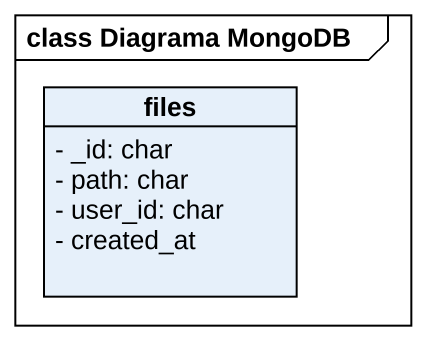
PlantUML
@startuml
mainframe class Diagrama MongoDB
hide circle
hide empty members
skinparam classAttributeIconSize 0
class files {
  - _id: char
  - path: char
  - user_id: char
  - created_at
}
@enduml
